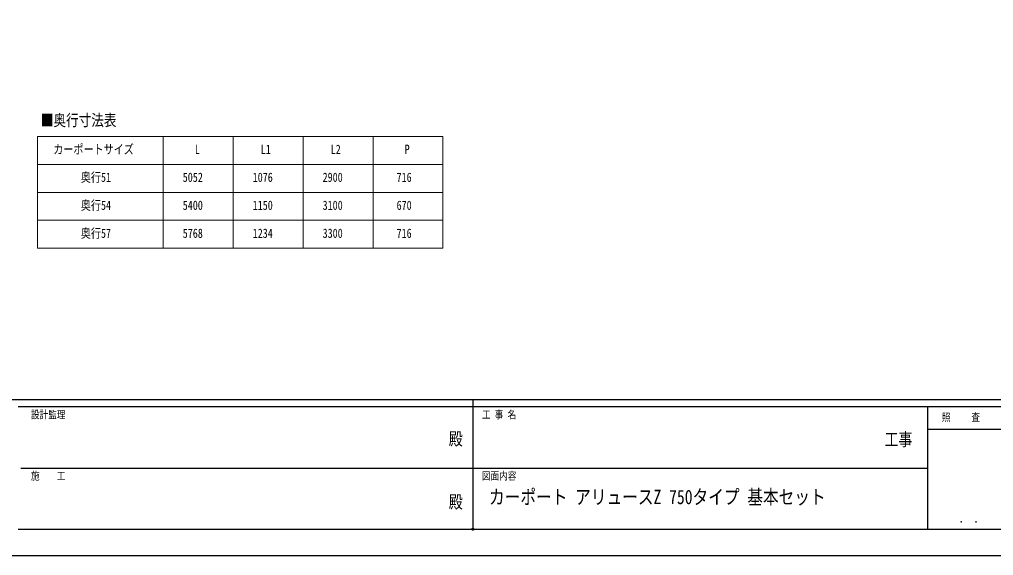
# Model space of a CAD drawing. Units: millimetres, scale not verified. Extents: x -10512 to 10512, y -7425 to 7425.
# Drawn here: x -3253 to 3711, y -7425 to -3595 of the extents above; entities that cross this region are included whole.
import ezdxf
from ezdxf.enums import TextEntityAlignment as Align

# ---------------------------------------------------------------- set-up
doc = ezdxf.new("R2010")
doc.units = ezdxf.units.MM
doc.header["$LTSCALE"] = 30
doc.header["$PDMODE"] = 32
doc.header["$PDSIZE"] = 15
doc.layers.add('0-1_TABLE1', color=7, linetype='Continuous', lineweight=18)
doc.layers.add('0-2_USER1', color=3, linetype='Continuous')
doc.layers.add('0-7_YKK_ZWAK', color=7, linetype='Continuous')
doc.styles.add('ＭＳ ゴシック', font='')
doc.styles.get('ＭＳ ゴシック').set_extended_font_data('MS Gothic')

msp = doc.modelspace()

# ---------------------------------------------------------------- linework, layer by layer
at = {"layer": '0-1_TABLE1'}
for p, q in [((-3125.36, -4429.98), (-225.36, -4429.98)), ((-3125.36, -4429.98), (-3125.36, -5229.98)), ((-2225.36, -4429.98), (-2225.36, -5229.98)), ((-1725.36, -4429.98), (-1725.36, -5229.98)), ((-1225.36, -4429.98), (-1225.36, -5229.98)), ((-725.36, -4429.98), (-725.36, -5229.98)), ((-225.36, -4429.98), (-225.36, -5229.98)), ((-3125.36, -4629.98), (-225.36, -4629.98)), ((-3125.36, -4829.98), (-225.36, -4829.98)), ((-3125.36, -5029.98), (-225.36, -5029.98)), ((-3125.36, -5229.98), (-225.36, -5229.98))]:
    msp.add_line(p, q, dxfattribs=at)
at = {"layer": '0-7_YKK_ZWAK'}
for p, q in [((9737.55, -6312.5), (-9762.45, -6312.5)), ((-12.45, -6312.5), (-12.45, -7237.5)), ((-12.45, -6362.5), (-3262.45, -6362.5)), ((3237.55, -6362.5), (-12.45, -6362.5)), ((4962.55, -6525), (3237.55, -6525)), ((-3243.7, -6800), (-12.45, -6800)), ((-12.45, -6800), (3237.55, -6800)), ((-3262.45, -7237.5), (-12.45, -7237.5)), ((-12.45, -7237.5), (3237.55, -7237.5)), ((3237.55, -7237.5), (4962.55, -7237.5))]:
    msp.add_line(p, q, dxfattribs=at)
msp.add_lwpolyline([(-10512.5, -7425), (10512.5, -7425), (10512.5, 7425), (-10512.5, 7425)], close=True, dxfattribs=at)
msp.add_lwpolyline([(4962.55, -6362.5), (3237.55, -6362.5), (3237.55, -7237.5)], dxfattribs=at)
msp.add_point((-12.45, -7237.5), dxfattribs=at)

# ---------------------------------------------------------------- texts
at = {"layer": '0-1_TABLE1', "style": 'ＭＳ ゴシック', "width": 0.8}
for s, p in [('カーポートサイズ', (-3011.36, -4574.98)), ('L', (-1999.36, -4574.98)), ('L1', (-1528.16, -4574.98)), ('L2', (-1028.16, -4574.98)), ('P', (-499.36, -4574.98)), ('奥行51', (-2814.56, -4774.98)), ('5052', (-2085.76, -4774.98)), ('1076', (-1585.76, -4774.98)), ('2900', (-1085.76, -4774.98)), ('716', (-556.96, -4774.98)), ('奥行54', (-2814.56, -4974.98)), ('5400', (-2085.76, -4974.98)), ('1150', (-1585.76, -4974.98)), ('3100', (-1085.76, -4974.98)), ('670', (-556.96, -4974.98)), ('奥行57', (-2814.56, -5174.98)), ('5768', (-2085.76, -5174.98)), ('1234', (-1585.76, -5174.98)), ('3300', (-1085.76, -5174.98)), ('716', (-556.96, -5174.98))]:
    msp.add_text(s, height=65.98, dxfattribs=at).set_placement(p, align=Align.BOTTOM_LEFT)
at = {"layer": '0-2_USER1', "style": 'ＭＳ ゴシック', "width": 0.8}
for s, height, p in [('■奥行寸法表', 82.48, (-3100.12, -4380.88)), ('カーポート アリュースZ 750タイプ 基本セット', 102.6, (104.28, -7088.75))]:
    msp.add_text(s, height=height, dxfattribs=at).set_placement(p, align=Align.BOTTOM_LEFT)
at = {"layer": '0-7_YKK_ZWAK', "style": 'ＭＳ ゴシック', "width": 0.8}
for s, height, p in [('設計監理', 54.99, (-3170.78, -6462.5)), ('工 事 名', 54.99, (53.17, -6462.5)), ('照     査', 54.99, (3341.05, -6481.25)), ('殿', 91.64, (-184.17, -6664.58)), ('工事', 91.64, (2930.83, -6668.66)), ('施\u3000\u3000工', 54.99, (-3170.78, -6900)), ('図面内容', 54.99, (53.17, -6900)), ('殿', 91.64, (-184.17, -7114.58)), ('． ．', 64.79, (3462.5, -7210.88))]:
    msp.add_text(s, height=height, dxfattribs=at).set_placement(p, align=Align.BOTTOM_LEFT)

doc.saveas('drawing.dxf')
